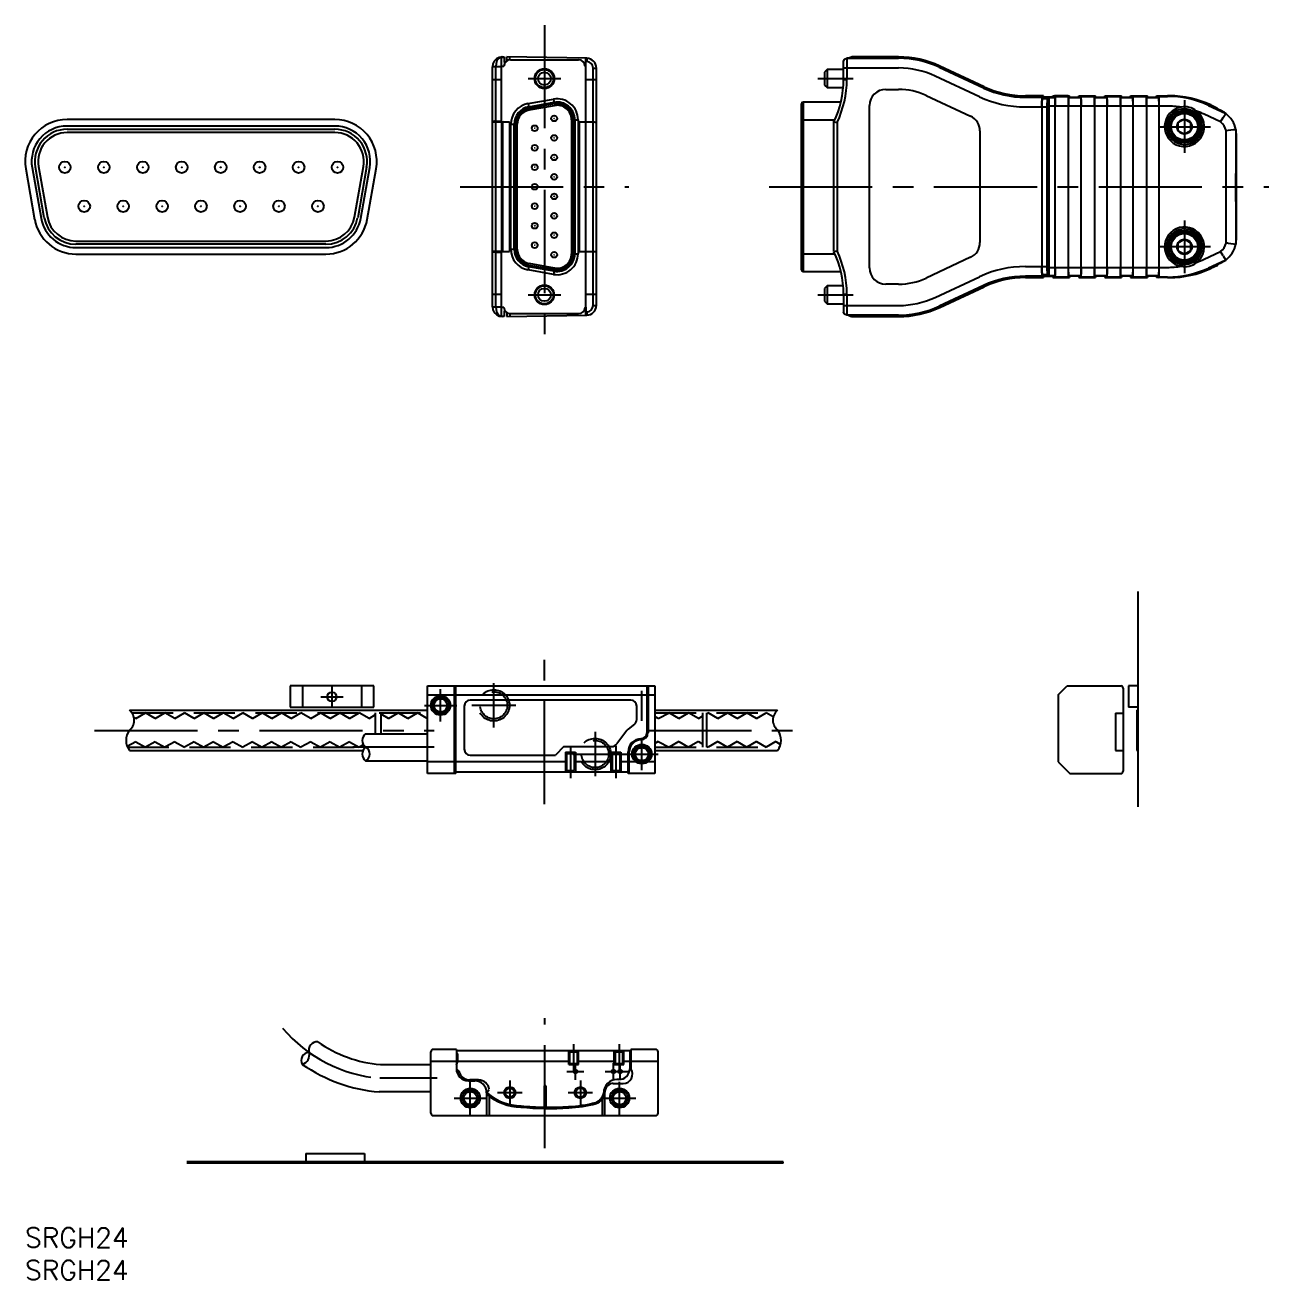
# Model space of a CAD drawing. Extents: x 0 to 192, y -8 to 185.
import ezdxf

# ---------------------------------------------------------------- set-up
doc = ezdxf.new("R2010")
doc.units = 0
doc.header["$LTSCALE"] = 0.5
doc.linetypes.add('CENTER', pattern=[50.8, 31.75, -6.35, 6.35, -6.35])
doc.linetypes.add('DASHED', pattern=[19.05, 12.7, -6.35])
for name, color, linetype in [('MSM_CENTER', 1, 'CENTER'), ('MSM_CONTINUOUS', 7, 'CONTINUOUS'), ('MSM_DASHED', 4, 'DASHED'), ('MSM_NARROW', 5, 'CONTINUOUS'), ('MSM_PART_NUMBER', 7, 'CONTINUOUS')]:
    doc.layers.add(name, color=color, linetype=linetype)
doc.styles.get("Standard").update_dxf_attribs({"font": 'txt.shx', "height": 3, "bigfont": 'bigfont.shx'})

msp = doc.modelspace()

# ---------------------------------------------------------------- linework, layer by layer
at = {"layer": 'MSM_CENTER', "linetype": 'CENTER'}
for p, q in [((80, 185.27), (80, 135.47)), ((77.47, 177.02), (82.52, 177.02)), ((122.13, 177.02), (127.58, 177.02)), ((178.58, 173.69), (178.58, 165.57)), ((174.53, 169.62), (182.62, 169.62)), ((67, 160.37), (93, 160.37)), ((114.6, 160.37), (191.6, 160.37)), ((178.58, 155.16), (178.58, 147.05)), ((182.62, 151.12), (174.53, 151.12)), ((77.5, 143.72), (82.5, 143.72)), ((122.13, 143.72), (127.58, 143.72)), ((80, 65.27), (80, 88.49)), ((47.26, 83.51), (47.26, 80.09)), ((72.2, 77.08), (72.2, 83.9)), ((45.55, 81.8), (48.97, 81.8)), ((64, 77.99), (64, 82.99)), ((95, 78.09), (95, 82.74)), ((61.5, 80.49), (66.5, 80.49)), ((75.61, 80.49), (68.79, 80.49)), ((10.69, 76.63), (63, 76.63)), ((87.8, 76.4), (87.8, 69.58)), ((95, 70.49), (95, 75.49)), ((96, 76.64), (121.3, 76.64)), ((63, 74.03), (50.5, 74.03)), ((84, 74.28), (84, 69.27)), ((91, 74.28), (91, 69.27)), ((84.39, 72.99), (97.5, 72.99)), ((80.08, 12.3), (80.08, 32.32)), ((84.5, 28.32), (84.5, 24.16)), ((91.5, 28.32), (91.5, 24.16)), ((84.77, 22.8), (84.77, 25.39)), ((90.63, 22.8), (90.63, 25.39)), ((91.67, 22.8), (91.67, 25.39)), ((83.47, 24.1), (86.06, 24.1)), ((89.33, 24.1), (92.96, 24.1)), ((63.5, 23.05), (54.64, 23.05)), ((68.58, 17.5), (68.58, 22.5)), ((74.67, 22.72), (74.67, 18.95)), ((85.53, 22.72), (85.53, 18.95)), ((91.58, 17.5), (91.58, 22.5)), ((66.08, 20), (71.08, 20)), ((72.78, 20.84), (76.55, 20.84)), ((83.65, 20.84), (87.41, 20.84)), ((89.08, 20), (94.08, 20))]:
    msp.add_line(p, q, dxfattribs=at)
msp.add_arc((56.5, 45.08), 22.1, 220.4032, 265.1743, dxfattribs=at)
at = {"layer": 'MSM_CONTINUOUS', "linetype": 'CONTINUOUS'}
for p, q in [((72.6, 180.06), (72.28, 179.73)), ((72.68, 179.74), (72.54, 179.33)), ((73.01, 180.28), (72.6, 180.06)), ((72.89, 180.07), (72.68, 179.74)), ((73.17, 180.28), (72.89, 180.07)), ((73.47, 180.36), (73.01, 180.28)), ((73.47, 180.36), (73.17, 180.28)), ((73.8, 180.3), (73.4, 180.29)), ((73.4, 170.37), (73.4, 180.29)), ((73.47, 180.36), (73.8, 180.37)), ((73.8, 180.37), (73.8, 179.53)), ((74.19, 179.75), (74.2, 180.37)), ((86.53, 180.15), (74.2, 180.37)), ((74.69, 179.91), (74.69, 180.36)), ((74.75, 179.92), (85.25, 179.92)), ((86.38, 178.92), (86.4, 180.01)), ((86.39, 180.01), (86.4, 180.02)), ((86.4, 140.58), (86.4, 180.15)), ((86.4, 180.02), (86.4, 180.15)), ((86.53, 180.15), (86.52, 179.65)), ((126.08, 179.65), (126.22, 180.01)), ((126.08, 179.65), (126.22, 180)), ((126.22, 180.01), (126.58, 180.15)), ((126.22, 180), (126.58, 180.15)), ((126.58, 180.15), (134.56, 180.15)), ((126.58, 180.15), (126.58, 176.9)), ((127.13, 180.15), (126.58, 180.15)), ((127.13, 180.29), (126.82, 180.15)), ((127.33, 180.36), (127.13, 180.15)), ((127.32, 180.34), (127.13, 180.3)), ((127.13, 180.3), (127.13, 180.29)), ((127.13, 180.3), (127.13, 180.16)), ((127.13, 180.15), (127.13, 180.29)), ((127.48, 180.36), (127.33, 180.36)), ((127.83, 180.37), (127.48, 180.36)), ((127.58, 180.37), (127.49, 180.36)), ((134.56, 180.37), (127.58, 180.37)), ((133.13, 180.31), (133.13, 180.22)), ((133.13, 180.31), (134.56, 180.31)), ((133.13, 180.22), (134.56, 180.22)), ((134.56, 180.31), (136.19, 180.22)), ((134.56, 180.22), (136.18, 180.13)), ((136.18, 180.13), (137.77, 179.87)), ((136.19, 180.22), (137.79, 179.96)), ((137.77, 179.87), (139.33, 179.43)), ((137.79, 179.96), (139.36, 179.52)), ((72.07, 179.32), (72, 178.86)), ((72, 178.86), (72.14, 178.87)), ((72, 141.87), (72, 178.86)), ((72.5, 178.84), (72, 178.84)), ((72.28, 179.73), (72.07, 179.32)), ((72.14, 178.87), (72.5, 178.87)), ((72.54, 179.33), (72.5, 178.87)), ((72.5, 178.84), (72.5, 178.87)), ((73.4, 178.86), (72.5, 178.84)), ((72.5, 170.5), (72.5, 178.84)), ((73.4, 178.92), (73.75, 178.92)), ((73.94, 179.5), (73.8, 179.53)), ((86.4, 178.92), (86.25, 178.92)), ((86.52, 179.65), (86.4, 179.65)), ((87.5, 142.08), (87.5, 178.65)), ((87.5, 178.65), (88, 178.65)), ((88, 142.08), (88, 178.65)), ((123.53, 178.41), (123.13, 178.01)), ((123.13, 178.01), (123.13, 176.03)), ((126.08, 178.41), (123.53, 178.41)), ((123.53, 178.41), (123.53, 175.63)), ((126.08, 176.9), (126.08, 179.65)), ((134.56, 178.65), (126.08, 178.65)), ((139.33, 179.43), (140.84, 178.83)), ((139.36, 179.52), (140.88, 178.91)), ((140.81, 178.77), (147.65, 175.58)), ((140.84, 178.83), (145.01, 176.89)), ((140.88, 178.91), (145.21, 176.89)), ((147.74, 175.77), (140.9, 178.96)), ((72, 176.9), (73.4, 176.9)), ((86.4, 176.9), (88, 176.9)), ((123.13, 176.03), (123.53, 175.63)), ((126.08, 176.9), (126.58, 176.9)), ((147.01, 174.22), (140.17, 177.41)), ((145.01, 176.89), (146.4, 176.24)), ((145.21, 176.89), (145.01, 176.89)), ((146.51, 176.28), (145.21, 176.89)), ((146.4, 176.24), (147.68, 175.65)), ((147.71, 175.71), (146.51, 176.28)), ((123.53, 175.63), (126.02, 175.63)), ((132.58, 175.37), (134.56, 175.37)), ((138.79, 174.43), (145.63, 171.24)), ((147.68, 175.65), (148.76, 175.2)), ((148.83, 175.24), (147.71, 175.71)), ((148.76, 175.2), (149.84, 174.85)), ((149.81, 174.91), (148.83, 175.24)), ((150.75, 174.65), (149.81, 174.91)), ((149.84, 174.85), (150.48, 174.68)), ((150.48, 174.68), (151.04, 174.56)), ((151.19, 174.55), (150.75, 174.65)), ((151.04, 174.56), (151.2, 174.54)), ((151.31, 174.53), (151.19, 174.55)), ((151.2, 174.54), (151.34, 174.52)), ((151.34, 174.52), (151.31, 174.53)), ((156.88, 174.37), (154.08, 174.37)), ((154.08, 174.15), (156.66, 174.15)), ((156.66, 174.15), (156.65, 174.05)), ((156.65, 174.05), (156.65, 173.79)), ((156.65, 173.81), (156.66, 173.95)), ((156.88, 174.37), (156.66, 174.15)), ((156.88, 174.17), (156.66, 173.95)), ((156.66, 173.95), (157.51, 173.95)), ((156.88, 174.17), (156.88, 174.37)), ((158.38, 174.17), (156.88, 174.17)), ((157.51, 173.95), (157.46, 173.85)), ((157.51, 173.95), (157.66, 173.98)), ((157.68, 173.98), (157.66, 173.98)), ((157.66, 173.58), (157.66, 173.98)), ((157.68, 174.03), (157.71, 174.09)), ((157.68, 174.03), (157.68, 146.7)), ((157.87, 174.12), (157.71, 174.09)), ((157.71, 174.09), (158.64, 174.09)), ((157.87, 174.12), (158.09, 174.14)), ((158.09, 174.14), (158.58, 174.15)), ((158.3, 174.17), (158.3, 174.37)), ((158.3, 174.37), (160.88, 174.37)), ((158.53, 174.21), (158.38, 174.37)), ((158.38, 174.17), (158.38, 174.37)), ((158.4, 174.15), (158.38, 174.17)), ((158.53, 174.21), (158.58, 174.22)), ((158.53, 174.21), (158.53, 174.15)), ((159.18, 174.36), (158.58, 174.35)), ((158.64, 174.29), (158.58, 174.35)), ((158.58, 174.15), (158.58, 174.35)), ((158.58, 174.15), (158.64, 174.09)), ((158.65, 174.19), (158.64, 174.29)), ((158.64, 174.29), (160.74, 174.29)), ((158.64, 174.09), (158.65, 173.99)), ((158.66, 173.93), (158.65, 174.19)), ((158.65, 173.99), (158.66, 173.7)), ((159.89, 174.36), (159.18, 174.36)), ((160.65, 174.37), (159.89, 174.36)), ((160.73, 174.19), (160.72, 173.93)), ((160.74, 174.29), (160.73, 174.19)), ((160.73, 173.99), (160.74, 174.09)), ((160.73, 173.7), (160.73, 173.99)), ((160.82, 174.37), (160.74, 174.29)), ((160.74, 174.09), (160.82, 174.17)), ((160.74, 174.09), (162.64, 174.09)), ((160.82, 174.17), (160.82, 174.37)), ((160.82, 174.31), (160.88, 174.37)), ((160.82, 174.17), (162.56, 174.17)), ((160.88, 174.17), (160.88, 174.37)), ((162.3, 174.17), (162.3, 174.37)), ((162.3, 174.37), (164.88, 174.37)), ((162.38, 174.17), (162.38, 174.37)), ((162.38, 174.37), (162.51, 174.23)), ((162.51, 174.23), (162.56, 174.23)), ((162.51, 174.23), (162.51, 174.17)), ((162.56, 174.17), (162.56, 174.37)), ((162.64, 174.29), (162.56, 174.37)), ((162.56, 174.17), (162.64, 174.09)), ((162.65, 174.19), (162.64, 174.29)), ((162.64, 174.29), (164.74, 174.29)), ((162.64, 174.09), (162.65, 173.99)), ((162.66, 173.93), (162.65, 174.19)), ((162.65, 173.99), (162.66, 173.7)), ((164.73, 174.19), (164.72, 173.93)), ((164.74, 174.29), (164.73, 174.19)), ((164.73, 173.99), (164.74, 174.09)), ((164.73, 173.7), (164.73, 173.99)), ((164.82, 174.37), (164.74, 174.29)), ((164.74, 174.09), (164.82, 174.17)), ((164.74, 174.09), (166.64, 174.09)), ((164.82, 174.31), (164.88, 174.37)), ((164.82, 174.17), (164.82, 174.37)), ((164.82, 174.17), (166.56, 174.17)), ((164.88, 174.17), (164.88, 174.37)), ((166.3, 174.37), (168.88, 174.37)), ((166.3, 174.17), (166.3, 174.37)), ((166.38, 174.37), (166.51, 174.23)), ((166.38, 174.17), (166.38, 174.37)), ((166.51, 174.23), (166.56, 174.23)), ((166.51, 174.23), (166.51, 174.17)), ((166.64, 174.29), (166.56, 174.37)), ((166.56, 174.17), (166.56, 174.37)), ((166.56, 174.17), (166.64, 174.09)), ((166.65, 174.19), (166.64, 174.29)), ((166.64, 174.29), (168.74, 174.29)), ((166.64, 174.09), (166.65, 173.99)), ((166.66, 173.93), (166.65, 174.19)), ((166.65, 173.99), (166.66, 173.7)), ((168.73, 174.19), (168.72, 173.93)), ((168.74, 174.29), (168.73, 174.19)), ((168.73, 173.99), (168.74, 174.09)), ((168.73, 173.7), (168.73, 173.99)), ((168.82, 174.37), (168.74, 174.29)), ((168.74, 174.09), (168.82, 174.17)), ((168.74, 174.09), (170.64, 174.09)), ((168.82, 174.31), (168.88, 174.37)), ((168.82, 174.17), (168.82, 174.37)), ((168.82, 174.17), (170.56, 174.17)), ((168.88, 174.17), (168.88, 174.37)), ((170.3, 174.37), (172.88, 174.37)), ((170.3, 174.17), (170.3, 174.37)), ((170.38, 174.37), (170.51, 174.23)), ((170.38, 174.17), (170.38, 174.37)), ((170.51, 174.23), (170.56, 174.23)), ((170.51, 174.23), (170.51, 174.17)), ((170.56, 174.17), (170.56, 174.37)), ((170.64, 174.29), (170.56, 174.37)), ((170.56, 174.17), (170.64, 174.09)), ((170.64, 174.29), (172.74, 174.29)), ((170.65, 174.19), (170.64, 174.29)), ((170.64, 174.09), (170.65, 173.99)), ((170.66, 173.93), (170.65, 174.19)), ((170.65, 173.99), (170.66, 173.7)), ((172.73, 174.19), (172.72, 173.93)), ((172.74, 174.29), (172.73, 174.19)), ((172.73, 173.99), (172.74, 174.09)), ((172.73, 173.7), (172.73, 173.99)), ((172.82, 174.37), (172.74, 174.29)), ((172.74, 174.09), (172.82, 174.17)), ((172.74, 174.09), (174.64, 174.09)), ((172.82, 174.31), (172.88, 174.37)), ((172.82, 174.17), (172.82, 174.37)), ((172.82, 174.17), (174.56, 174.17)), ((172.88, 174.17), (172.88, 174.37)), ((174.3, 174.17), (174.3, 174.37)), ((174.3, 174.37), (176.31, 174.37)), ((174.38, 174.37), (174.51, 174.23)), ((174.38, 174.17), (174.38, 174.37)), ((174.51, 174.23), (174.51, 174.17)), ((174.51, 174.23), (174.56, 174.23)), ((174.56, 174.17), (174.56, 174.37)), ((174.64, 174.29), (174.56, 174.37)), ((174.56, 174.17), (174.64, 174.09)), ((174.65, 174.19), (174.64, 174.29)), ((174.64, 174.29), (175.96, 174.29)), ((174.64, 174.09), (174.65, 173.99)), ((174.66, 173.93), (174.65, 174.19)), ((174.65, 173.99), (174.66, 173.7)), ((77.49, 173.17), (81.39, 173.86)), ((77.49, 173.17), (77.62, 172.44)), ((77.58, 172.68), (81.48, 173.37)), ((81.52, 173.12), (77.62, 172.44)), ((77.66, 172.19), (81.56, 172.88)), ((81.39, 173.86), (81.52, 173.12)), ((119.6, 147.57), (119.6, 173.16)), ((119.85, 173.41), (119.85, 147.32)), ((125.67, 173.41), (119.85, 173.41)), ((130.08, 147.87), (130.08, 172.87)), ((156.64, 172.65), (154.08, 172.65)), ((156.64, 173.45), (156.65, 173.81)), ((156.65, 173.79), (156.64, 173.4)), ((156.64, 172.93), (156.64, 173.45)), ((156.64, 173.4), (156.64, 172.93)), ((156.64, 173.4), (156.64, 172.93)), ((156.64, 173.4), (156.64, 172.65)), ((156.64, 172.65), (156.64, 172.93)), ((156.64, 172.93), (156.64, 172.93)), ((156.64, 172.65), (156.64, 148.08)), ((156.64, 172.65), (156.64, 148.08)), ((157.4, 172.65), (156.64, 172.65)), ((157.43, 173.56), (157.4, 173.14)), ((157.4, 173.14), (157.4, 172.65)), ((157.4, 172.65), (157.4, 148.08)), ((157.46, 173.85), (157.43, 173.56)), ((157.49, 172.73), (157.46, 172.15)), ((157.46, 172.15), (157.46, 171.68)), ((157.53, 173.21), (157.49, 172.73)), ((157.57, 173.49), (157.53, 173.21)), ((157.62, 173.58), (157.57, 173.49)), ((157.66, 173.58), (157.62, 173.58)), ((157.68, 173.57), (157.62, 173.58)), ((157.66, 173.58), (157.68, 173.58)), ((158.66, 172.79), (157.68, 172.79)), ((158.66, 173.54), (158.66, 173.93)), ((158.66, 173.7), (158.66, 173.28)), ((158.66, 173.54), (158.66, 172.79)), ((158.67, 173.54), (158.66, 173.54)), ((158.66, 173.28), (158.66, 172.79)), ((158.67, 147.19), (158.67, 173.54)), ((160.72, 172.79), (158.67, 172.79)), ((160.72, 173.93), (160.72, 173.54)), ((160.72, 173.28), (160.73, 173.7)), ((160.72, 147.19), (160.72, 173.54)), ((160.72, 173.54), (160.72, 173.54)), ((160.72, 173.54), (160.72, 172.79)), ((160.72, 172.79), (160.72, 173.28)), ((162.66, 172.79), (160.72, 172.79)), ((162.66, 173.54), (162.66, 173.93)), ((162.66, 173.7), (162.66, 173.28)), ((162.66, 172.79), (162.66, 173.54)), ((162.67, 173.54), (162.66, 173.54)), ((162.66, 173.28), (162.66, 172.79)), ((162.67, 147.19), (162.67, 173.54)), ((164.72, 172.79), (162.67, 172.79)), ((164.72, 173.93), (164.72, 173.54)), ((164.72, 173.28), (164.73, 173.7)), ((164.72, 173.54), (164.72, 147.19)), ((164.72, 173.54), (164.72, 173.54)), ((164.72, 172.79), (164.72, 173.54)), ((164.72, 172.79), (164.72, 173.28)), ((166.66, 172.79), (164.72, 172.79)), ((166.66, 173.54), (166.66, 173.93)), ((166.66, 173.7), (166.66, 173.28)), ((166.67, 173.54), (166.66, 173.54)), ((166.66, 173.54), (166.66, 172.79)), ((166.66, 173.28), (166.66, 172.79)), ((166.67, 147.19), (166.67, 173.54)), ((168.72, 172.79), (166.67, 172.79)), ((168.72, 173.93), (168.72, 173.54)), ((168.72, 173.28), (168.73, 173.7)), ((168.72, 173.54), (168.72, 147.19)), ((168.72, 172.79), (168.72, 173.54)), ((168.72, 173.54), (168.72, 173.54)), ((168.72, 172.79), (168.72, 173.28)), ((170.66, 172.79), (168.72, 172.79)), ((170.66, 173.54), (170.66, 173.93)), ((170.66, 173.7), (170.66, 173.28)), ((170.66, 173.54), (170.66, 172.79)), ((170.67, 173.54), (170.66, 173.54)), ((170.66, 173.28), (170.66, 172.79)), ((170.67, 147.19), (170.67, 173.54)), ((172.72, 172.79), (170.67, 172.79)), ((172.72, 173.93), (172.72, 173.54)), ((172.72, 173.28), (172.73, 173.7)), ((172.72, 173.54), (172.72, 147.19)), ((172.72, 172.79), (172.72, 173.54)), ((172.72, 173.54), (172.72, 173.54)), ((172.72, 172.79), (172.72, 173.28)), ((174.66, 172.79), (172.72, 172.79)), ((174.66, 173.54), (174.66, 173.93)), ((174.66, 173.7), (174.66, 173.28)), ((174.66, 173.54), (174.66, 172.79)), ((174.67, 173.54), (174.66, 173.54)), ((174.66, 173.28), (174.66, 172.79)), ((174.67, 147.19), (174.67, 173.54)), ((175.96, 172.79), (174.67, 172.79)), ((182.27, 172.89), (184.94, 171.65)), ((184.27, 172.04), (182.3, 172.96)), ((182.65, 172.96), (183.56, 172.54)), ((183.72, 172.36), (183.56, 172.54)), ((183.73, 172.3), (183.72, 172.36)), ((183.72, 172.36), (183.72, 172.3)), ((184.37, 172), (184.27, 172.04)), ((47.72, 170.72), (6.46, 170.72)), ((72.14, 170.44), (72, 170.29)), ((72.49, 170.29), (72, 170.29)), ((72.5, 170.5), (72.14, 170.44)), ((72.49, 170.29), (72.5, 170.5)), ((72.49, 150.45), (72.49, 170.29)), ((73.4, 170.25), (72.49, 170.29)), ((72.5, 170.5), (73.4, 170.47)), ((73.4, 170.37), (74.6, 170.37)), ((73.41, 170.27), (73.4, 170.27)), ((73.4, 170.27), (73.4, 170.26)), ((73.4, 170.26), (73.4, 170.25)), ((73.4, 170.25), (73.4, 150.48)), ((73.43, 170.28), (73.41, 170.27)), ((73.45, 170.29), (73.43, 170.28)), ((73.48, 170.3), (73.45, 170.29)), ((73.53, 170.31), (73.48, 170.3)), ((73.6, 170.33), (73.53, 170.31)), ((73.61, 170.33), (73.6, 170.33)), ((73.71, 170.37), (73.61, 170.33)), ((73.61, 150.4), (73.61, 170.33)), ((74.6, 170.37), (74.6, 150.37)), ((84.18, 170.68), (84.18, 150.05)), ((84.43, 150.05), (84.43, 170.68)), ((84.43, 170.68), (85.18, 170.68)), ((84.68, 170.68), (84.68, 150.05)), ((85.18, 170.68), (85.18, 150.05)), ((85.4, 150.37), (85.4, 170.37)), ((85.4, 170.37), (87.5, 170.37)), ((87.5, 170.37), (87.67, 170.36)), ((87.67, 170.36), (87.81, 170.34)), ((87.81, 170.34), (87.92, 170.31)), ((87.92, 170.31), (87.99, 170.28)), ((87.99, 170.28), (88, 170.25)), ((88, 170.25), (88, 170.25)), ((119.6, 170.68), (124.73, 170.68)), ((124.58, 150.37), (124.58, 170.37)), ((124.58, 170.37), (125.08, 170.25)), ((125.08, 170.25), (125.08, 150.48)), ((157.46, 171.68), (157.46, 164.37)), ((157.46, 171.68), (157.68, 171.68)), ((178.58, 170.77), (177.58, 170.19)), ((177.58, 170.19), (177.58, 169.04)), ((179.58, 170.19), (178.58, 170.77)), ((179.58, 169.04), (179.58, 170.19)), ((184.15, 170.36), (181.64, 171.53)), ((184.15, 170.36), (184.56, 171.03)), ((184.47, 171.94), (184.37, 172)), ((184.56, 171.89), (184.47, 171.94)), ((184.66, 171.83), (184.56, 171.89)), ((184.56, 171.03), (184.94, 171.65)), ((184.75, 171.78), (184.66, 171.83)), ((184.84, 171.71), (184.75, 171.78)), ((184.94, 171.65), (184.84, 171.71)), ((184.94, 171.65), (184.94, 171.65)), ((47.72, 169.72), (6.46, 169.72)), ((6.46, 169.22), (47.72, 169.22)), ((47.72, 168.72), (6.46, 168.72)), ((74.82, 150.74), (74.82, 169.99)), ((74.82, 169.99), (75.57, 169.99)), ((75.32, 150.74), (75.32, 169.99)), ((75.57, 169.99), (75.57, 150.74)), ((75.82, 150.74), (75.82, 169.99)), ((147.08, 168.97), (147.08, 151.76)), ((177.58, 169.04), (178.58, 168.46)), ((178.58, 168.46), (179.58, 169.04)), ((185, 169.03), (185.31, 169.07)), ((185, 151.7), (185, 169.03)), ((185.31, 169.07), (186.16, 169.16)), ((186.16, 169.16), (186.5, 169.19)), ((186.5, 169.19), (186.5, 151.54)), ((186.5, 169.19), (186.5, 169.19)), ((186.52, 169.08), (186.5, 169.19)), ((186.54, 168.97), (186.52, 169.08)), ((186.55, 168.86), (186.54, 168.97)), ((186.56, 168.75), (186.55, 168.86)), ((186.57, 168.64), (186.56, 168.75)), ((186.58, 168.53), (186.57, 168.64)), ((186.58, 168.42), (186.58, 168.53)), ((186.6, 168.35), (186.58, 168.49)), ((186.58, 163.43), (186.58, 168.42)), ((186.6, 168), (186.58, 168.38)), ((186.6, 152.38), (186.6, 168.35)), ((157.46, 164.37), (157.68, 164.39)), ((157.49, 164.07), (157.46, 164.37)), ((157.46, 164.37), (157.46, 164.33)), ((157.49, 164.07), (157.46, 164.37)), ((157.46, 164.37), (157.46, 164.37)), ((157.49, 164.07), (157.46, 164.33)), ((157.46, 164.31), (157.46, 149.05)), ((0.1, 163.14), (1.47, 155.34)), ((1.08, 163.31), (2.46, 155.51)), ((2.95, 155.6), (1.58, 163.4)), ((2.07, 163.49), (3.44, 155.69)), ((50.74, 155.69), (52.11, 163.49)), ((52.6, 163.4), (51.23, 155.6)), ((51.72, 155.51), (53.1, 163.31)), ((52.71, 155.34), (54.08, 163.14)), ((157.68, 164.09), (157.49, 164.07)), ((157.49, 164.07), (157.68, 164.09)), ((157.49, 164.07), (157.49, 164.07)), ((157.49, 164.07), (157.49, 164.07)), ((157.49, 164.07), (157.49, 164.07)), ((186.51, 161.82), (186.52, 162.43)), ((186.53, 162.91), (186.52, 162.43)), ((186.54, 163.23), (186.53, 162.91)), ((186.56, 163.36), (186.54, 163.23)), ((186.6, 163.18), (186.54, 163.18)), ((186.58, 163.43), (186.56, 163.36)), ((186.51, 161.12), (186.51, 161.82)), ((186.51, 160.37), (186.51, 161.12)), ((186.51, 159.61), (186.51, 160.37)), ((186.51, 158.91), (186.51, 159.61)), ((186.52, 158.3), (186.51, 158.91)), ((186.53, 157.82), (186.52, 158.3)), ((186.54, 157.5), (186.53, 157.82)), ((186.54, 157.55), (186.6, 157.55)), ((186.54, 157.5), (186.56, 157.37)), ((186.56, 157.37), (186.58, 157.31)), ((186.58, 152.31), (186.58, 157.31)), ((186.58, 152.35), (186.6, 152.73)), ((7.84, 152), (46.34, 152)), ((46.34, 151.5), (7.84, 151.5)), ((7.84, 151), (46.34, 151)), ((178.58, 152.27), (177.58, 151.69)), ((177.58, 151.69), (177.58, 150.54)), ((179.58, 151.69), (178.58, 152.27)), ((179.58, 150.54), (179.58, 151.69)), ((185.31, 151.67), (185, 151.7)), ((185.31, 151.67), (186.16, 151.57)), ((186.16, 151.57), (186.5, 151.54)), ((186.5, 151.54), (186.52, 151.65)), ((186.5, 151.54), (186.5, 151.54)), ((186.52, 151.65), (186.54, 151.76)), ((186.54, 151.76), (186.55, 151.87)), ((186.55, 151.87), (186.56, 151.98)), ((186.56, 151.98), (186.57, 152.09)), ((186.57, 152.09), (186.58, 152.2)), ((186.58, 152.24), (186.6, 152.38)), ((186.58, 152.2), (186.58, 152.31)), ((7.84, 150), (46.34, 150)), ((72.14, 150.3), (72, 150.45)), ((72, 150.45), (72.49, 150.45)), ((72.5, 150.23), (72.14, 150.3)), ((72.49, 150.45), (73.4, 150.48)), ((72.5, 150.23), (72.49, 150.45)), ((73.4, 150.26), (72.5, 150.23)), ((72.5, 141.89), (72.5, 150.23)), ((73.4, 150.48), (73.4, 150.47)), ((73.4, 150.47), (73.4, 150.47)), ((73.4, 150.47), (73.41, 150.46)), ((73.4, 140.44), (73.4, 150.37)), ((73.4, 150.37), (74.6, 150.37)), ((73.41, 150.46), (73.45, 150.44)), ((73.45, 150.44), (73.61, 150.4)), ((73.61, 150.4), (73.71, 150.37)), ((74.82, 150.74), (75.57, 150.74)), ((84.43, 150.05), (85.18, 150.05)), ((85.4, 150.37), (87.5, 150.37)), ((87.5, 150.37), (87.67, 150.37)), ((87.67, 150.37), (87.81, 150.39)), ((87.81, 150.39), (87.92, 150.42)), ((87.92, 150.42), (87.99, 150.45)), ((87.99, 150.45), (88, 150.48)), ((88, 150.48), (88, 150.48)), ((119.6, 150.05), (124.73, 150.05)), ((124.58, 150.37), (125.08, 150.48)), ((145.63, 149.5), (138.79, 146.3)), ((157.68, 149.05), (157.46, 149.05)), ((157.46, 149.05), (157.47, 148.48)), ((177.58, 150.54), (178.58, 149.96)), ((178.58, 149.96), (179.58, 150.54)), ((181.64, 149.2), (184.15, 150.37)), ((184.94, 149.08), (182.27, 147.84)), ((184.56, 149.71), (184.15, 150.37)), ((184.47, 148.79), (184.56, 148.84)), ((184.56, 149.71), (184.94, 149.08)), ((184.56, 148.84), (184.66, 148.9)), ((184.66, 148.9), (184.75, 148.96)), ((184.75, 148.96), (184.84, 149.02)), ((184.84, 149.02), (184.94, 149.08)), ((184.94, 149.08), (184.94, 149.08)), ((77.62, 148.3), (77.49, 147.56)), ((81.39, 146.87), (77.49, 147.56)), ((81.48, 147.36), (77.58, 148.05)), ((77.62, 148.3), (81.52, 147.61)), ((81.56, 147.85), (77.66, 148.54)), ((81.52, 147.61), (81.39, 146.87)), ((119.85, 147.32), (125.67, 147.32)), ((154.08, 148.08), (156.64, 148.08)), ((156.64, 147.8), (156.64, 148.08)), ((156.64, 148.08), (156.64, 147.33)), ((156.64, 148.08), (157.4, 148.08)), ((156.64, 147.28), (156.64, 147.8)), ((156.64, 147.33), (156.64, 147.8)), ((156.64, 147.8), (156.64, 147.8)), ((156.64, 147.8), (156.64, 147.33)), ((156.64, 147.33), (156.65, 146.94)), ((156.65, 146.92), (156.64, 147.28)), ((156.65, 146.94), (156.65, 146.68)), ((156.66, 146.78), (156.65, 146.92)), ((157.4, 148.08), (157.4, 147.59)), ((157.4, 147.59), (157.43, 147.17)), ((157.43, 147.17), (157.46, 146.89)), ((157.46, 146.89), (157.51, 146.78)), ((157.47, 148.48), (157.49, 147.93)), ((157.49, 147.93), (157.53, 147.48)), ((157.53, 147.48), (157.58, 147.21)), ((157.58, 147.21), (157.62, 147.15)), ((157.62, 147.15), (157.68, 147.16)), ((157.62, 147.15), (157.66, 147.15)), ((157.66, 146.75), (157.66, 147.15)), ((157.68, 147.15), (157.66, 147.15)), ((157.68, 147.94), (158.66, 147.94)), ((158.66, 147.03), (158.65, 146.75)), ((158.66, 147.19), (158.66, 147.94)), ((158.66, 147.94), (158.66, 147.45)), ((158.66, 147.45), (158.66, 147.03)), ((158.66, 146.8), (158.66, 147.19)), ((158.66, 147.19), (158.67, 147.19)), ((158.67, 147.94), (160.72, 147.94)), ((160.72, 147.94), (162.66, 147.94)), ((160.72, 147.19), (160.72, 147.94)), ((160.72, 147.45), (160.72, 147.94)), ((160.73, 147.03), (160.72, 147.45)), ((160.72, 147.19), (160.72, 146.8)), ((160.72, 147.19), (160.72, 147.19)), ((160.73, 146.75), (160.73, 147.03)), ((162.66, 147.03), (162.65, 146.75)), ((162.66, 147.94), (162.66, 147.19)), ((162.66, 147.94), (162.66, 147.45)), ((162.66, 147.45), (162.66, 147.03)), ((162.66, 146.8), (162.66, 147.19)), ((162.66, 147.19), (162.67, 147.19)), ((162.67, 147.94), (164.72, 147.94)), ((164.72, 147.94), (166.66, 147.94)), ((164.72, 147.19), (164.72, 147.94)), ((164.72, 147.45), (164.72, 147.94)), ((164.73, 147.03), (164.72, 147.45)), ((164.72, 147.19), (164.72, 146.8)), ((164.72, 147.19), (164.72, 147.19)), ((164.73, 146.75), (164.73, 147.03)), ((166.66, 147.03), (166.65, 146.75)), ((166.66, 147.94), (166.66, 147.19)), ((166.66, 147.94), (166.66, 147.45)), ((166.66, 147.45), (166.66, 147.03)), ((166.66, 146.8), (166.66, 147.19)), ((166.66, 147.19), (166.67, 147.19)), ((166.67, 147.94), (168.72, 147.94)), ((168.72, 147.19), (168.72, 147.94)), ((168.72, 147.45), (168.72, 147.94)), ((168.72, 147.94), (170.66, 147.94)), ((168.73, 147.03), (168.72, 147.45)), ((168.72, 147.19), (168.72, 146.8)), ((168.72, 147.19), (168.72, 147.19)), ((168.73, 146.75), (168.73, 147.03)), ((170.66, 147.03), (170.65, 146.75)), ((170.66, 147.94), (170.66, 147.19)), ((170.66, 147.94), (170.66, 147.45)), ((170.66, 147.45), (170.66, 147.03)), ((170.66, 147.19), (170.67, 147.19)), ((170.66, 146.8), (170.66, 147.19)), ((170.67, 147.94), (172.72, 147.94)), ((172.72, 147.45), (172.72, 147.94)), ((172.72, 147.19), (172.72, 147.94)), ((172.72, 147.94), (174.66, 147.94)), ((172.73, 147.03), (172.72, 147.45)), ((172.72, 147.19), (172.72, 147.19)), ((172.72, 147.19), (172.72, 146.8)), ((172.73, 146.75), (172.73, 147.03)), ((174.66, 147.03), (174.65, 146.75)), ((174.66, 147.94), (174.66, 147.19)), ((174.66, 147.94), (174.66, 147.45)), ((174.66, 147.45), (174.66, 147.03)), ((174.66, 146.8), (174.66, 147.19)), ((174.66, 147.19), (174.67, 147.19)), ((174.67, 147.94), (175.96, 147.94)), ((182.3, 147.77), (184.27, 148.69)), ((183.56, 148.2), (182.65, 147.77)), ((183.56, 148.2), (183.72, 148.38)), ((183.72, 148.38), (183.73, 148.43)), ((183.72, 148.43), (183.72, 148.38)), ((183.73, 148.43), (183.73, 148.44)), ((184.27, 148.69), (184.37, 148.74)), ((184.37, 148.74), (184.47, 148.79)), ((123.53, 145.11), (123.13, 144.71)), ((123.53, 145.11), (123.53, 142.33)), ((126.02, 145.11), (123.53, 145.11)), ((134.56, 145.37), (132.58, 145.37)), ((140.17, 143.33), (147.01, 146.51)), ((147.65, 145.16), (140.81, 141.97)), ((140.9, 141.77), (147.74, 144.96)), ((147.68, 145.09), (146.4, 144.49)), ((146.51, 144.46), (147.71, 145.02)), ((148.88, 145.57), (147.68, 145.09)), ((147.71, 145.02), (148.77, 145.47)), ((148.77, 145.47), (149.83, 145.83)), ((149.84, 145.88), (148.88, 145.57)), ((149.83, 145.83), (150.48, 146.01)), ((150.77, 146.11), (149.84, 145.88)), ((150.48, 146.01), (151.04, 146.15)), ((151.19, 146.2), (150.77, 146.11)), ((151.04, 146.15), (151.2, 146.18)), ((151.31, 146.21), (151.19, 146.2)), ((151.2, 146.18), (151.34, 146.22)), ((151.34, 146.22), (151.31, 146.21)), ((156.66, 146.58), (154.08, 146.58)), ((154.08, 146.37), (156.88, 146.37)), ((156.65, 146.68), (156.66, 146.58)), ((157.51, 146.78), (156.66, 146.78)), ((156.88, 146.57), (156.66, 146.78)), ((156.88, 146.37), (156.66, 146.58)), ((156.88, 146.57), (156.88, 146.37)), ((156.88, 146.57), (158.38, 146.57)), ((157.66, 146.75), (157.51, 146.78)), ((157.66, 146.75), (157.68, 146.75)), ((157.71, 146.64), (157.68, 146.7)), ((157.87, 146.61), (157.71, 146.64)), ((158.64, 146.64), (157.71, 146.64)), ((157.87, 146.61), (158.09, 146.6)), ((158.09, 146.6), (158.58, 146.58)), ((158.3, 146.57), (158.3, 146.37)), ((158.3, 146.37), (160.88, 146.37)), ((158.4, 146.59), (158.38, 146.57)), ((158.38, 146.57), (158.38, 146.37)), ((158.53, 146.52), (158.38, 146.37)), ((158.53, 146.52), (158.53, 146.58)), ((158.58, 146.52), (158.53, 146.52)), ((158.58, 146.58), (158.64, 146.64)), ((158.58, 146.58), (158.58, 146.38)), ((158.64, 146.44), (158.58, 146.38)), ((158.58, 146.38), (159.18, 146.37)), ((158.65, 146.75), (158.64, 146.64)), ((158.64, 146.44), (158.65, 146.54)), ((160.74, 146.44), (158.64, 146.44)), ((158.65, 146.54), (158.66, 146.8)), ((159.18, 146.37), (159.89, 146.37)), ((159.89, 146.37), (160.65, 146.37)), ((160.72, 146.8), (160.73, 146.54)), ((160.74, 146.64), (160.73, 146.75)), ((160.73, 146.54), (160.74, 146.44)), ((162.64, 146.64), (160.74, 146.64)), ((160.82, 146.57), (160.74, 146.64)), ((160.74, 146.44), (160.82, 146.37)), ((162.56, 146.57), (160.82, 146.57)), ((160.82, 146.57), (160.82, 146.37)), ((160.88, 146.37), (160.82, 146.43)), ((160.88, 146.57), (160.88, 146.37)), ((162.3, 146.57), (162.3, 146.37)), ((162.3, 146.37), (164.88, 146.37)), ((162.38, 146.57), (162.38, 146.37)), ((162.51, 146.5), (162.38, 146.37)), ((162.51, 146.57), (162.51, 146.5)), ((162.51, 146.5), (162.56, 146.5)), ((162.64, 146.64), (162.56, 146.57)), ((162.56, 146.57), (162.56, 146.37)), ((162.56, 146.37), (162.64, 146.44)), ((162.65, 146.75), (162.64, 146.64)), ((162.64, 146.44), (162.65, 146.54)), ((164.74, 146.44), (162.64, 146.44)), ((162.65, 146.54), (162.66, 146.8)), ((164.72, 146.8), (164.73, 146.54)), ((164.74, 146.64), (164.73, 146.75)), ((164.73, 146.54), (164.74, 146.44)), ((166.64, 146.64), (164.74, 146.64)), ((164.82, 146.57), (164.74, 146.64)), ((164.74, 146.44), (164.82, 146.37)), ((166.56, 146.57), (164.82, 146.57)), ((164.82, 146.57), (164.82, 146.37)), ((164.88, 146.37), (164.82, 146.43)), ((164.88, 146.57), (164.88, 146.37)), ((166.3, 146.57), (166.3, 146.37)), ((166.3, 146.37), (168.88, 146.37)), ((166.38, 146.57), (166.38, 146.37)), ((166.51, 146.5), (166.38, 146.37)), ((166.51, 146.57), (166.51, 146.5)), ((166.51, 146.5), (166.56, 146.5)), ((166.64, 146.64), (166.56, 146.57)), ((166.56, 146.57), (166.56, 146.37)), ((166.56, 146.37), (166.64, 146.44)), ((166.65, 146.75), (166.64, 146.64)), ((166.64, 146.44), (166.65, 146.54)), ((168.74, 146.44), (166.64, 146.44)), ((166.65, 146.54), (166.66, 146.8)), ((168.72, 146.8), (168.73, 146.54)), ((168.74, 146.64), (168.73, 146.75)), ((168.73, 146.54), (168.74, 146.44)), ((168.82, 146.57), (168.74, 146.64)), ((170.64, 146.64), (168.74, 146.64)), ((168.74, 146.44), (168.82, 146.37)), ((168.82, 146.57), (168.82, 146.37)), ((170.56, 146.57), (168.82, 146.57)), ((168.88, 146.37), (168.82, 146.43)), ((168.88, 146.57), (168.88, 146.37)), ((170.3, 146.57), (170.3, 146.37)), ((170.3, 146.37), (172.88, 146.37)), ((170.38, 146.57), (170.38, 146.37)), ((170.51, 146.5), (170.38, 146.37)), ((170.51, 146.57), (170.51, 146.5)), ((170.51, 146.5), (170.56, 146.5)), ((170.64, 146.64), (170.56, 146.57)), ((170.56, 146.57), (170.56, 146.37)), ((170.56, 146.37), (170.64, 146.44)), ((170.65, 146.75), (170.64, 146.64)), ((170.64, 146.44), (170.65, 146.54)), ((172.74, 146.44), (170.64, 146.44)), ((170.65, 146.54), (170.66, 146.8)), ((172.72, 146.8), (172.73, 146.54)), ((172.74, 146.64), (172.73, 146.75)), ((172.73, 146.54), (172.74, 146.44)), ((172.82, 146.57), (172.74, 146.64)), ((174.64, 146.64), (172.74, 146.64)), ((172.74, 146.44), (172.82, 146.37)), ((172.82, 146.57), (172.82, 146.37)), ((174.56, 146.57), (172.82, 146.57)), ((172.88, 146.37), (172.82, 146.43)), ((172.88, 146.57), (172.88, 146.37)), ((174.3, 146.57), (174.3, 146.37)), ((176.31, 146.37), (174.3, 146.37)), ((174.38, 146.57), (174.38, 146.37)), ((174.51, 146.5), (174.38, 146.37)), ((174.51, 146.57), (174.51, 146.5)), ((174.51, 146.5), (174.56, 146.5)), ((174.64, 146.64), (174.56, 146.57)), ((174.56, 146.57), (174.56, 146.37)), ((174.56, 146.37), (174.64, 146.44)), ((174.65, 146.75), (174.64, 146.64)), ((174.64, 146.44), (174.65, 146.54)), ((175.96, 146.44), (174.64, 146.44)), ((174.65, 146.54), (174.66, 146.8)), ((72, 143.83), (73.4, 143.83)), ((86.4, 143.83), (88, 143.83)), ((123.13, 144.71), (123.13, 142.73)), ((126.08, 143.83), (126.08, 141.08)), ((126.08, 143.83), (126.58, 143.83)), ((126.58, 143.83), (126.58, 140.58)), ((140.84, 141.9), (145.01, 143.85)), ((140.88, 141.82), (145.21, 143.85)), ((146.4, 144.49), (145.01, 143.85)), ((145.21, 143.85), (146.51, 144.46)), ((72, 141.89), (72.5, 141.89)), ((72, 141.87), (72.07, 141.41)), ((72, 141.87), (72.14, 141.87)), ((72.07, 141.41), (72.28, 141)), ((72.14, 141.87), (72.5, 141.86)), ((72.5, 141.86), (72.5, 141.89)), ((72.5, 141.89), (73.4, 141.87)), ((72.5, 141.86), (72.54, 141.4)), ((72.54, 141.4), (72.68, 140.99)), ((73.4, 141.82), (73.75, 141.82)), ((73.8, 141.2), (73.94, 141.24)), ((73.8, 141.2), (73.8, 140.37)), ((86.4, 141.82), (86.25, 141.82)), ((86.38, 141.82), (86.4, 140.72)), ((87.5, 142.08), (88, 142.08)), ((123.13, 142.73), (123.53, 142.33)), ((123.53, 142.33), (126.08, 142.33)), ((126.08, 142.08), (134.56, 142.08)), ((137.77, 140.87), (139.33, 141.3)), ((137.79, 140.78), (139.36, 141.21)), ((139.33, 141.3), (140.84, 141.9)), ((139.36, 141.21), (140.88, 141.82)), ((72.28, 141), (72.6, 140.67)), ((72.6, 140.67), (73.01, 140.45)), ((72.68, 140.99), (72.89, 140.66)), ((72.89, 140.66), (73.17, 140.45)), ((73.01, 140.45), (73.47, 140.37)), ((73.17, 140.45), (73.47, 140.37)), ((73.4, 140.44), (73.8, 140.43)), ((73.8, 140.37), (73.47, 140.37)), ((74.19, 140.99), (74.2, 140.37)), ((74.2, 140.37), (86.53, 140.58)), ((74.69, 140.82), (74.69, 140.37)), ((74.75, 140.82), (85.25, 140.82)), ((86.39, 140.72), (86.4, 140.71)), ((86.4, 141.08), (86.52, 141.08)), ((86.4, 140.71), (86.4, 140.58)), ((86.52, 141.08), (86.53, 140.58)), ((126.22, 140.73), (126.08, 141.08)), ((126.22, 140.73), (126.08, 141.08)), ((126.58, 140.58), (126.22, 140.73)), ((126.58, 140.58), (126.22, 140.73)), ((134.56, 140.58), (126.58, 140.58)), ((127.13, 140.58), (126.58, 140.58)), ((126.82, 140.58), (127.13, 140.44)), ((127.13, 140.44), (127.13, 140.58)), ((127.13, 140.58), (127.33, 140.37)), ((127.13, 140.57), (127.13, 140.43)), ((127.13, 140.44), (127.13, 140.43)), ((127.13, 140.43), (127.32, 140.39)), ((127.33, 140.37), (127.48, 140.37)), ((127.48, 140.37), (127.83, 140.37)), ((127.83, 140.37), (134.56, 140.37)), ((133.13, 140.51), (133.13, 140.42)), ((133.13, 140.51), (134.56, 140.51)), ((133.13, 140.42), (134.56, 140.42)), ((134.56, 140.51), (136.18, 140.6)), ((134.56, 140.42), (136.19, 140.51)), ((136.18, 140.6), (137.77, 140.87)), ((136.19, 140.51), (137.79, 140.78)), ((171.45, 64.87), (171.45, 98.03)), ((40.82, 83.48), (40.82, 80.2)), ((53.73, 83.48), (40.82, 83.48)), ((42.72, 83.48), (42.72, 80.2)), ((51.8, 83.48), (51.8, 80.2)), ((53.73, 80.2), (53.73, 83.48)), ((62, 69.99), (62, 83.49)), ((62, 83.49), (97, 83.49)), ((66.16, 69.99), (66.16, 83.49)), ((66.35, 69.99), (66.35, 83.49)), ((95.77, 83.49), (95.77, 76.28)), ((95.96, 83.49), (95.96, 76.28)), ((97, 83.49), (97, 69.99)), ((159.15, 82.13), (160.51, 83.49)), ((160.51, 83.49), (168.78, 83.49)), ((169.15, 83.13), (169.15, 70.36)), ((169.99, 83.48), (169.99, 80.2)), ((171.45, 83.48), (169.99, 83.48)), ((62, 82.13), (97, 82.13)), ((93.29, 81.31), (68.57, 81.31)), ((159.15, 82.13), (159.15, 71.78)), ((16.07, 79.73), (62, 79.73)), ((40.82, 80.2), (53.73, 80.2)), ((54, 76.16), (54, 79.33)), ((54.83, 76.16), (54.83, 79.33)), ((67.65, 80.39), (67.65, 73.73)), ((94.21, 78.33), (94.21, 80.39)), ((97, 79.74), (115.91, 79.74)), ((167.99, 79.29), (167.99, 73.55)), ((167.99, 79.29), (169.15, 79.29)), ((171.45, 80.2), (169.99, 80.2)), ((171.25, 79.74), (171.25, 73.54)), ((171.25, 79.74), (171.45, 79.74)), ((93.87, 77.62), (92.88, 76.8)), ((52.45, 76.13), (62, 76.13)), ((92.69, 76.6), (91.13, 74.56)), ((16.07, 73.53), (52.06, 73.53)), ((83.01, 74.15), (81.7, 72.81)), ((83.01, 74.15), (90.36, 74.15)), ((97, 73.54), (115.91, 73.54)), ((167.99, 73.55), (169.15, 73.55)), ((171.25, 73.54), (171.45, 73.54)), ((52.45, 71.93), (62, 71.93)), ((83.23, 71.78), (62, 71.78)), ((68.57, 72.81), (81.7, 72.81)), ((83.23, 73.28), (83.23, 70.27)), ((83.23, 73.28), (84.77, 73.28)), ((83.41, 73.1), (83.41, 70.45)), ((83.41, 73.1), (84.59, 73.1)), ((84.59, 73.1), (84.59, 70.45)), ((84.77, 73.28), (84.77, 70.27)), ((90.23, 71.78), (84.77, 71.78)), ((90.23, 73.28), (90.23, 70.27)), ((90.23, 73.28), (91.77, 73.28)), ((90.41, 73.1), (90.41, 70.45)), ((90.41, 73.1), (91.59, 73.1)), ((91.59, 73.1), (91.59, 70.45)), ((91.77, 73.28), (91.77, 70.27)), ((97, 71.78), (91.77, 71.78)), ((92.89, 69.99), (92.89, 73.35)), ((93.07, 69.99), (93.07, 73.35)), ((159.15, 71.78), (160.94, 69.99)), ((66.35, 69.99), (62, 69.99)), ((66.35, 70.27), (92.89, 70.27)), ((83.41, 70.45), (84.59, 70.45)), ((90.41, 70.45), (91.59, 70.45)), ((97, 69.99), (92.89, 69.99)), ((160.94, 69.99), (168.78, 69.99)), ((62.5, 17.67), (62.5, 27.13)), ((66.45, 27.5), (62.87, 27.5)), ((66.45, 27.5), (66.45, 24.51)), ((66.45, 27.32), (93.32, 27.32)), ((83.75, 25.16), (83.75, 27.32)), ((83.93, 25.34), (83.93, 27.13)), ((83.93, 27.13), (85.07, 27.13)), ((85.07, 25.34), (85.07, 27.13)), ((85.25, 25.16), (85.25, 27.32)), ((90.75, 25.16), (90.75, 27.32)), ((90.93, 25.34), (90.93, 27.13)), ((90.93, 27.13), (92.07, 27.13)), ((92.07, 25.34), (92.07, 27.13)), ((92.25, 25.16), (92.25, 27.32)), ((93.14, 27.32), (93.14, 24.51)), ((97.13, 27.5), (93.32, 27.5)), ((93.32, 27.5), (93.32, 24.51)), ((97.5, 17.67), (97.5, 27.13)), ((62.5, 25.15), (54.73, 25.15)), ((62.5, 25.71), (83.75, 25.71)), ((66.64, 26.84), (66.45, 26.99)), ((66.45, 25.13), (66.64, 25.65)), ((66.64, 25.65), (66.64, 26.84)), ((83.75, 25.16), (85.25, 25.16)), ((83.93, 25.34), (85.07, 25.34)), ((85.25, 25.71), (90.75, 25.71)), ((90.75, 25.16), (92.25, 25.16)), ((90.93, 25.34), (92.07, 25.34)), ((92.25, 25.71), (97.5, 25.71)), ((66.45, 24.51), (66.82, 24.14)), ((68.28, 22.67), (69.26, 22.67)), ((69.86, 22.79), (68.49, 22.79)), ((71.1, 20.83), (71.49, 21.35)), ((79.94, 21.83), (79.94, 18.6)), ((80.21, 21.83), (80.21, 18.6)), ((90.61, 22.27), (92.13, 22.27)), ((91.48, 22.86), (91.15, 22.86)), ((62.5, 20.95), (54.55, 20.95)), ((71.1, 20.83), (71.1, 17.3)), ((71.1, 20.62), (71.21, 20.76)), ((71.46, 20.32), (71.46, 17.3)), ((88.95, 17.3), (88.95, 19.9)), ((89.31, 17.3), (89.31, 20.83)), ((62.87, 17.3), (97.13, 17.3)), ((116.76, 10.2), (24.92, 10.2)), ((116.76, 10), (24.92, 10)), ((43.22, 11.45), (43.22, 10.2)), ((43.22, 11.45), (52.3, 11.45)), ((52.3, 11.45), (52.3, 10.2)), ((116.76, 10), (116.76, 10.2))]:
    msp.add_line(p, q, dxfattribs=at)
for centre, radius in [((80, 177.02), 1.53), ((80, 177.02), 1.39), ((80, 177.02), 0.99), ((178.58, 169.62), 2.5), ((81.5, 170.89), 0.445), ((81.5, 170.89), 0.005), ((178.58, 169.62), 2.25), ((178.58, 169.62), 2.05), ((178.58, 169.62), 1.15), ((78.5, 169.37), 0.445), ((78.5, 169.37), 0.005), ((81.5, 167.89), 0.445), ((78.5, 166.37), 0.445), ((78.5, 166.37), 0.005), ((81.5, 167.89), 0.005), ((81.5, 164.89), 0.445), ((81.5, 164.89), 0.005), ((6.13, 163.36), 0.89), ((6.13, 163.36), 0.01), ((12.13, 163.36), 0.89), ((12.13, 163.36), 0.01), ((18.13, 163.36), 0.89), ((18.13, 163.36), 0.01), ((24.13, 163.36), 0.89), ((24.13, 163.36), 0.01), ((30.13, 163.36), 0.89), ((30.13, 163.36), 0.01), ((36.13, 163.36), 0.89), ((36.13, 163.36), 0.01), ((42.13, 163.36), 0.89), ((42.13, 163.36), 0.01), ((48.13, 163.36), 0.89), ((48.13, 163.36), 0.01), ((78.5, 163.37), 0.445), ((78.5, 163.37), 0.005), ((78.5, 160.37), 0.445), ((81.5, 161.89), 0.445), ((81.5, 161.89), 0.005), ((78.5, 160.37), 0.005), ((81.5, 158.89), 0.445), ((81.5, 158.89), 0.005), ((9.11, 157.36), 0.89), ((9.11, 157.36), 0.01), ((15.11, 157.36), 0.89), ((15.11, 157.36), 0.01), ((21.11, 157.36), 0.89), ((21.11, 157.36), 0.01), ((27.09, 157.36), 0.89), ((27.09, 157.36), 0.01), ((33.11, 157.36), 0.89), ((33.11, 157.36), 0.01), ((39.11, 157.36), 0.89), ((39.11, 157.36), 0.01), ((45.11, 157.36), 0.89), ((45.11, 157.36), 0.01), ((78.5, 157.38), 0.445), ((78.5, 157.38), 0.005), ((78.5, 154.37), 0.445), ((81.5, 155.89), 0.445), ((81.5, 155.89), 0.005), ((78.5, 154.37), 0.005), ((81.5, 152.89), 0.445), ((81.5, 152.89), 0.005), ((178.58, 151.12), 2.5), ((178.58, 151.12), 2.25), ((178.58, 151.12), 2.05), ((78.5, 151.37), 0.445), ((78.5, 151.37), 0.005), ((178.58, 151.12), 1.15), ((81.5, 149.89), 0.445), ((81.5, 149.89), 0.005), ((80, 143.72), 1.5), ((80, 143.72), 1.39), ((80, 143.72), 0.99), ((47.26, 81.8), 0.713), ((64, 80.49), 1.5), ((64, 80.49), 1.01), ((95, 72.99), 1.5), ((95, 72.99), 1.01), ((84.77, 24.1), 0.295), ((90.63, 24.1), 0.295), ((91.67, 24.1), 0.295), ((68.58, 20), 1.5), ((74.67, 20.84), 0.883), ((74.67, 20.84), 0.7), ((85.53, 20.84), 0.883), ((85.53, 20.84), 0.7), ((91.58, 20), 1.5), ((68.58, 20), 1.01), ((91.58, 20), 1.01)]:
    msp.add_circle(centre, radius, dxfattribs=at)
for centre, radius, start, end in [((74.75, 178.92), 1, 90, 180), ((85.25, 178.92), 1, 0, 90), ((86.36, 178.51), 1.5, 88.4658, 89), ((86.5, 178.65), 1.5, 0, 89), ((134.56, 165.37), 15, 65, 90), ((134.56, 165.37), 14.78, 65, 90), ((86.5, 178.65), 1, 0, 89), ((134.56, 165.37), 13.29, 65, 90), ((111.08, 176.9), 15, 334.1581, 0), ((111.08, 176.9), 15.5, 334.5854, 0), ((132.58, 172.87), 2.5, 90, 180), ((134.56, 165.37), 10, 65, 90), ((154.08, 189.37), 16.71, 245, 270), ((154.08, 189.37), 15.22, 245, 270), ((154.08, 189.37), 15, 245, 270), ((175.96, 159.37), 15, 65, 90), ((175.96, 159.37), 14.92, 65, 90), ((176.31, 159.37), 15, 65, 90), ((78.05, 169.99), 3.23, 100, 180), ((78.05, 169.99), 2.73, 100, 180), ((78.05, 169.99), 2.48, 100, 180), ((78.05, 169.99), 2.23, 100, 180), ((81.95, 170.68), 3.23, 0, 100), ((81.95, 170.68), 2.73, 0, 100), ((81.95, 170.68), 2.48, 0, 100), ((81.95, 170.68), 2.23, 0, 100), ((119.85, 173.16), 0.25, 90, 180), ((178.58, 169.62), 3.05, 99.3093, 52.0725), ((178.58, 169.62), 2.75, 99.3093, 52.0725), ((175.96, 159.37), 13.42, 80.9067, 90), ((178.67, 169.98), 2.7, 48.8641, 102.5171), ((178.43, 169.04), 3.3, 56.235, 95.1468), ((175.96, 159.37), 13.42, 65, 70.4751), ((6.46, 164.26), 6.46, 90, 190), ((47.72, 164.26), 6.46, 350, 90), ((144.58, 168.97), 2.5, 0, 65), ((182.58, 168.42), 2.5, 14.0967, 50.9033), ((182.58, 168.42), 4, 11.1169, 53.8831), ((6.46, 164.26), 5.46, 90, 190), ((6.46, 164.26), 4.96, 90, 190), ((6.46, 164.26), 4.46, 90, 190), ((47.72, 164.26), 5.46, 350, 90), ((47.72, 164.26), 4.96, 350, 90), ((47.72, 164.26), 4.46, 350, 90), ((7.84, 156.46), 6.46, 190, 270), ((7.84, 156.46), 5.46, 190, 270), ((7.84, 156.46), 4.96, 190, 270), ((7.84, 156.46), 4.46, 190, 270), ((46.34, 156.46), 4.46, 270, 350), ((46.34, 156.46), 4.96, 270, 350), ((46.34, 156.46), 5.46, 270, 350), ((46.34, 156.46), 6.46, 270, 350), ((178.58, 151.12), 3.05, 307.9275, 260.6907), ((178.58, 151.12), 2.75, 307.9275, 260.6907), ((144.58, 151.76), 2.5, 295, 0), ((182.58, 152.31), 2.5, 309.0967, 345.9033), ((182.58, 152.31), 4, 306.1169, 348.8831), ((78.05, 150.74), 3.23, 180, 260), ((78.05, 150.74), 2.73, 180, 260), ((78.05, 150.74), 2.48, 180, 260), ((78.05, 150.74), 2.23, 180, 260), ((81.95, 150.05), 3.23, 260, 0), ((81.95, 150.05), 2.73, 260, 0), ((81.95, 150.05), 2.48, 260, 0), ((81.95, 150.05), 2.23, 260, 0), ((111.08, 143.83), 15, 0, 25.8419), ((111.08, 143.83), 15.5, 0, 25.4146), ((178.43, 151.7), 3.3, 264.8525, 303.7664), ((175.96, 161.37), 13.42, 289.5249, 295), ((119.85, 147.57), 0.25, 180, 270), ((132.58, 147.87), 2.5, 180, 270), ((154.08, 131.37), 16.71, 90, 115), ((175.96, 161.37), 13.42, 270, 279.0933), ((175.96, 161.37), 14.92, 270, 295), ((175.96, 161.37), 15, 270, 295), ((176.31, 161.37), 15, 270, 295), ((178.67, 150.75), 2.7, 257.4823, 311.1361), ((134.56, 155.37), 10, 270, 295), ((154.08, 131.37), 15.22, 90, 115), ((154.08, 131.37), 15, 90, 115), ((134.56, 155.37), 13.29, 270, 295), ((74.75, 141.82), 1, 180, 270), ((85.25, 141.82), 1, 270, 0), ((86.5, 142.08), 1, 271, 0), ((86.5, 142.08), 1.5, 271, 0), ((134.56, 155.37), 14.78, 270, 295), ((134.56, 155.37), 15, 270, 295), ((86.36, 142.22), 1.5, 271, 271.5342), ((168.78, 83.13), 0.368, 0, 90), ((68.57, 80.39), 0.919, 90, 180), ((93.29, 80.39), 0.919, 0, 90), ((93.29, 78.33), 0.919, 309.4229, 0), ((53.21, 75.1), 1.28, 126.4265, 236.472), ((93.46, 76.09), 0.919, 129.4229, 146.7619), ((94.85, 76.28), 0.919, 270.7378, 0), ((94.85, 76.28), 1.1, 270.7378, 0), ((53.21, 72.96), 1.28, 123.528, 233.5735), ((51.88, 72.99), 1.21, 297.9268, 59.1746), ((68.57, 73.73), 0.919, 180, 270), ((90.36, 75.07), 0.919, 270, 326.7619), ((94.89, 73.35), 2, 90.7378, 180), ((94.89, 73.35), 1.82, 90.7378, 180), ((168.78, 70.36), 0.368, 270, 0), ((56.5, 45.08), 20, 235.1502, 264.9271), ((62.87, 27.13), 0.368, 90, 180), ((97.13, 27.13), 0.368, 0, 90), ((56.5, 45.08), 24.2, 235.2358, 265.3885), ((68.28, 24.51), 1.84, 180, 270), ((68.5, 24.5), 1.71, 191.9127, 269.8387), ((91.48, 24.51), 1.65, 270, 0), ((92.13, 23.71), 1.44, 270, 33.9525), ((69.26, 20.83), 1.84, 0, 90), ((69.86, 21.15), 1.64, 7.0884, 90), ((80.08, 21.83), 0.132, 0, 180), ((91.15, 20.83), 2.02, 90, 180), ((90.61, 20.98), 1.29, 90, 177.9645), ((76.56, 27.03), 8.43, 229.5723, 268.8353), ((76.56, 27.03), 8.24, 229.5723, 268.8353), ((82.72, 39.25), 20.59, 272.78, 284.592), ((87.26, 21.1), 1.89, 289.6709, 352.5714), ((87.26, 21.1), 2.07, 289.6709, 357.9645), ((62.87, 17.67), 0.368, 180, 270), ((80.73, 66.3), 47.89, 264.8029, 273.5973), ((80.73, 66.3), 47.7, 264.8029, 269.062), ((80.73, 66.3), 47.7, 269.3785, 273.5973), ((82.72, 39.25), 20.77, 272.78, 284.592), ((97.13, 17.67), 0.368, 270, 0)]:
    msp.add_arc(centre, radius, start, end, dxfattribs=at)
at = {"layer": 'MSM_DASHED', "linetype": 'DASHED'}
for p, q in [((16.45, 79.33), (62, 79.33)), ((17.06, 78.47), (18.56, 79.33)), ((20.05, 78.47), (18.56, 79.33)), ((20.05, 78.47), (21.55, 79.33)), ((23.05, 78.47), (21.55, 79.33)), ((23.05, 78.47), (24.54, 79.33)), ((26.04, 78.47), (24.54, 79.33)), ((26.04, 78.47), (27.54, 79.33)), ((29.03, 78.47), (27.54, 79.33)), ((29.03, 78.47), (30.53, 79.33)), ((32.03, 78.47), (30.53, 79.33)), ((32.03, 78.47), (33.52, 79.33)), ((35.02, 78.47), (33.52, 79.33)), ((35.02, 78.47), (36.52, 79.33)), ((38.01, 78.47), (36.52, 79.33)), ((38.01, 78.47), (39.51, 79.33)), ((41.01, 78.47), (39.51, 79.33)), ((41.01, 78.47), (42.5, 79.33)), ((44, 78.47), (42.5, 79.33)), ((44, 78.47), (45.5, 79.33)), ((46.99, 78.47), (45.5, 79.33)), ((46.99, 78.47), (48.49, 79.33)), ((49.99, 78.47), (48.49, 79.33)), ((49.99, 78.47), (51.48, 79.33)), ((52.98, 78.47), (51.48, 79.33)), ((55.97, 78.47), (57.47, 79.33)), ((58.97, 78.47), (57.47, 79.33)), ((58.97, 78.47), (60.46, 79.33)), ((61.96, 78.47), (60.46, 79.33)), ((97, 79.35), (115.54, 79.35)), ((97.53, 78.48), (99.22, 79.35)), ((100.71, 78.48), (99.22, 79.35)), ((100.71, 78.48), (102.21, 79.35)), ((103.71, 78.48), (102.21, 79.35)), ((105.03, 79.25), (105.2, 79.35)), ((106.7, 78.48), (105.2, 79.35)), ((106.7, 78.48), (108.2, 79.35)), ((109.69, 78.48), (108.2, 79.35)), ((109.69, 78.48), (111.19, 79.35)), ((112.67, 78.49), (111.19, 79.35)), ((112.67, 78.49), (114.15, 79.35)), ((115.24, 78.72), (114.15, 79.35)), ((17.06, 78.47), (16.76, 78.64)), ((52.98, 78.47), (54, 79.06)), ((55.97, 78.47), (54.83, 79.13)), ((97.53, 78.48), (97, 78.79)), ((103.71, 78.48), (104.39, 78.88)), ((17.06, 74.89), (15.74, 74.13)), ((15.78, 74.03), (52.5, 74.03)), ((17.06, 74.89), (18.56, 74.03)), ((20.05, 74.89), (18.56, 74.03)), ((20.05, 74.89), (21.55, 74.03)), ((23.05, 74.89), (21.55, 74.03)), ((23.05, 74.89), (24.54, 74.03)), ((26.04, 74.89), (24.54, 74.03)), ((26.04, 74.89), (27.54, 74.03)), ((29.03, 74.89), (27.54, 74.03)), ((29.03, 74.89), (30.53, 74.03)), ((32.03, 74.89), (30.53, 74.03)), ((32.03, 74.89), (33.52, 74.03)), ((35.02, 74.89), (33.52, 74.03)), ((35.02, 74.89), (36.52, 74.03)), ((38.01, 74.89), (36.52, 74.03)), ((38.01, 74.89), (39.51, 74.03)), ((41.01, 74.89), (39.51, 74.03)), ((41.01, 74.89), (42.5, 74.03)), ((44, 74.89), (42.5, 74.03)), ((44, 74.89), (45.5, 74.03)), ((46.99, 74.89), (45.5, 74.03)), ((46.99, 74.89), (48.49, 74.03)), ((49.99, 74.89), (48.49, 74.03)), ((49.99, 74.89), (51.48, 74.03)), ((52.13, 74.4), (51.48, 74.03)), ((97.53, 74.91), (97, 74.6)), ((97, 74.04), (116.21, 74.04)), ((97.53, 74.91), (99.22, 74.04)), ((100.71, 74.91), (99.22, 74.04)), ((100.71, 74.91), (102.21, 74.04)), ((103.71, 74.91), (102.21, 74.04)), ((103.71, 74.91), (104.39, 74.51)), ((105.03, 74.14), (105.2, 74.04)), ((106.7, 74.91), (105.2, 74.04)), ((106.7, 74.91), (108.2, 74.04)), ((109.69, 74.91), (108.2, 74.04)), ((109.69, 74.91), (111.19, 74.04)), ((112.67, 74.9), (111.19, 74.04)), ((112.67, 74.9), (114.15, 74.04)), ((115.64, 74.9), (114.15, 74.04)), ((115.64, 74.9), (116.36, 74.48))]:
    msp.add_line(p, q, dxfattribs=at)
at = {"layer": 'MSM_DASHED', "linetype": 'CONTINUOUS'}
for p, q in [((104.39, 74.04), (104.39, 79.35)), ((105.03, 74.04), (105.03, 79.35))]:
    msp.add_line(p, q, dxfattribs=at)
at = {"layer": 'MSM_DASHED', "linetype": 'DASHED'}
for centre, radius in [((72.2, 80.49), 2.41), ((72.2, 80.49), 2.09), ((87.8, 72.99), 2.41), ((87.8, 72.99), 2.09)]:
    msp.add_circle(centre, radius, dxfattribs=at)
at = {"layer": 'MSM_NARROW', "linetype": 'CONTINUOUS'}
for centre in [(64, 80.49), (95, 72.99), (68.58, 20), (91.58, 20)]:
    msp.add_circle(centre, 1.25, dxfattribs=at)
for centre, radius, start, end in [((14.85, 78.21), 1.96, 306.2793, 51.1583), ((117.14, 78.22), 1.96, 128.8417, 233.7207), ((18.21, 75.13), 2.66, 145.691, 216.8714), ((113.78, 75.14), 2.66, 323.1286, 34.309), ((45.01, 27.36), 1.31, 87.1207, 194.1244), ((43.75, 25.82), 1.22, 90.7896, 210.5113), ((42.29, 26.64), 1.5, 285.9796, 15.3213)]:
    msp.add_arc(centre, radius, start, end, dxfattribs=at)

# ---------------------------------------------------------------- texts
at = {"layer": 'MSM_PART_NUMBER'}
for p in [(0, -3), (0, -8)]:
    msp.add_text('SRGH24', height=3, dxfattribs=at).set_placement(p)

doc.saveas('drawing.dxf')
